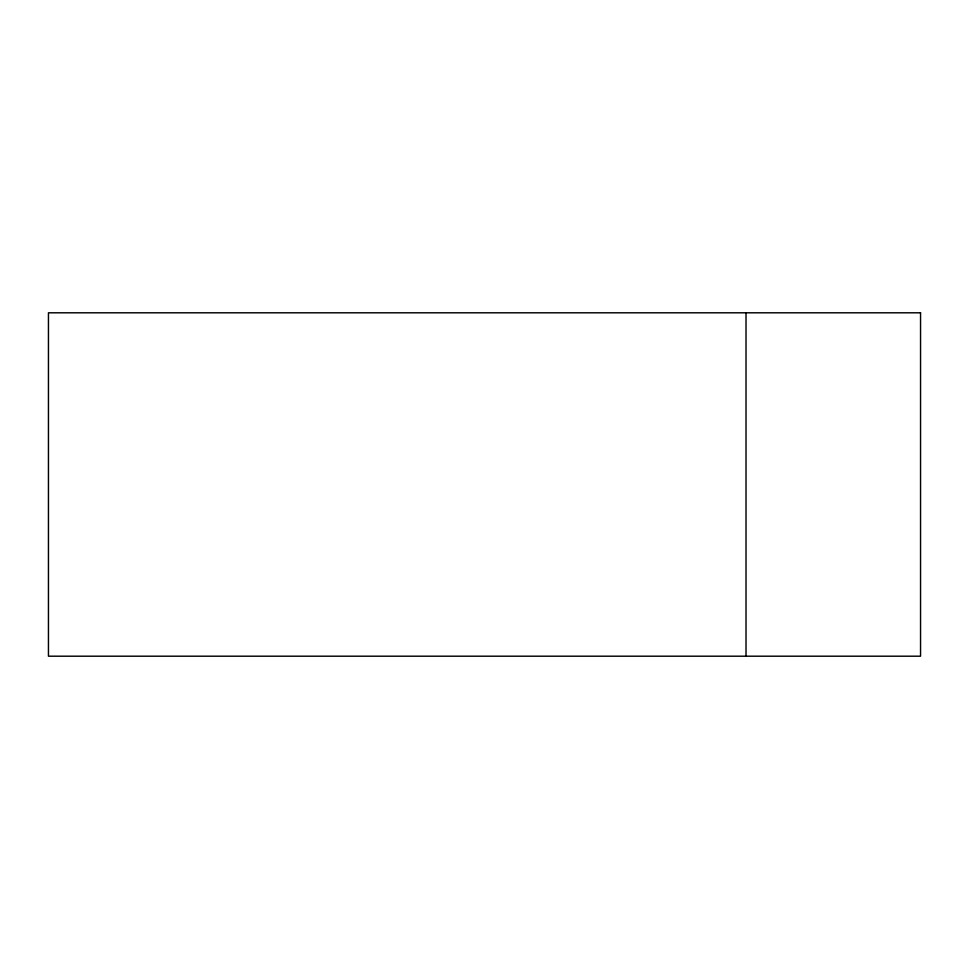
<?xml version="1.0" encoding="UTF-8"?>
<svg xmlns="http://www.w3.org/2000/svg" width="969" height="969" viewBox="0 0 969 969"><rect width="100%" height="100%" fill="white"/><g stroke="black" fill="none" stroke-linecap="round" stroke-linejoin="round"><path stroke-width="1.45" d="M746.021 312.805L746.021 656.195M920.55 312.805L48.45 312.805L48.45 656.195L920.55 656.195L920.55 312.805"/></g></svg>
